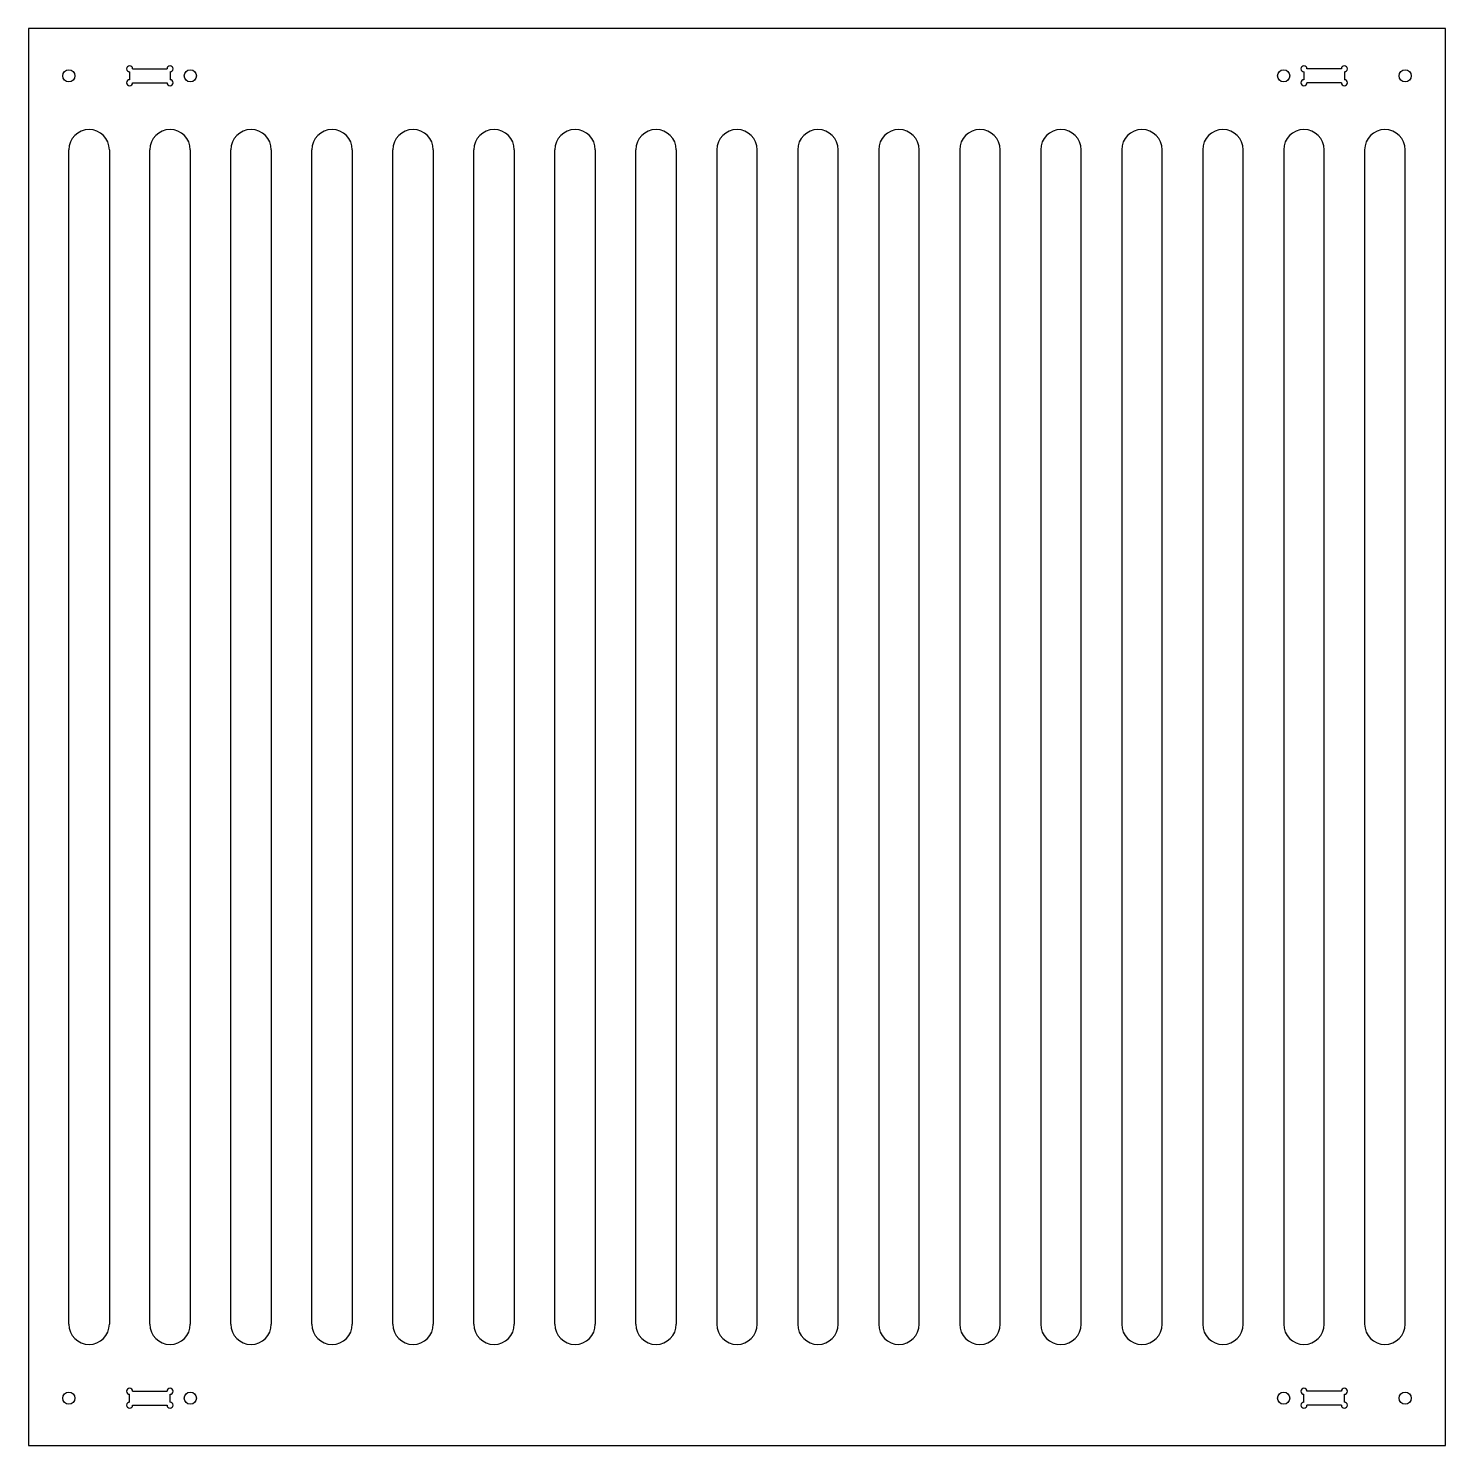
# Model space of a CAD drawing. Header units: millimetres. Extents: x -350 to 350, y -350 to 350.
import ezdxf

# ---------------------------------------------------------------- set-up
doc = ezdxf.new("R2010")
doc.units = ezdxf.units.MM

msp = doc.modelspace()

# ---------------------------------------------------------------- linework, layer by layer
at = {"color": 7, "linetype": 'Continuous', "lineweight": 25}
for p, q in [((-350, 350), (-350, -350)), ((350, 350), (-350, 350)), ((350, -350), (350, 350)), ((-298.5, 330), (-281.5, 330)), ((298.5, 330), (281.5, 330)), ((-300, 328.5), (-300, 324.642)), ((-298.5, 323.142), (-281.5, 323.142)), ((-280, 328.5), (-280, 324.642)), ((280, 328.5), (280, 324.642)), ((298.5, 323.142), (281.5, 323.142)), ((300, 328.5), (300, 324.642)), ((-330, -290), (-330, 290)), ((-310, 290), (-310, -290)), ((-290, -290), (-290, 290)), ((-270, 290), (-270, -290)), ((-250, -290), (-250, 290)), ((-230, 290), (-230, -290)), ((-210, -290), (-210, 290)), ((-190, 290), (-190, -290)), ((-170, -290), (-170, 290)), ((-150, 290), (-150, -290)), ((-130, -290), (-130, 290)), ((-110, 290), (-110, -290)), ((-90, -290), (-90, 290)), ((-70, 290), (-70, -290)), ((-50, -290), (-50, 290)), ((-30, 290), (-30, -290)), ((-10, 290), (-10, -290)), ((10, -290), (10, 290)), ((30, 290), (30, -290)), ((50, -290), (50, 290)), ((70, 290), (70, -290)), ((90, -290), (90, 290)), ((110, 290), (110, -290)), ((130, -290), (130, 290)), ((150, 290), (150, -290)), ((170, -290), (170, 290)), ((190, 290), (190, -290)), ((210, -290), (210, 290)), ((230, 290), (230, -290)), ((250, -290), (250, 290)), ((270, 290), (270, -290)), ((290, -290), (290, 290)), ((310, 290), (310, -290)), ((330, -290), (330, 290)), ((-300, -328.5), (-300, -324.642)), ((-298.5, -323.142), (-281.5, -323.142)), ((-280, -328.5), (-280, -324.642)), ((280, -328.5), (280, -324.642)), ((298.5, -323.142), (281.5, -323.142)), ((300, -328.5), (300, -324.642)), ((-298.5, -330), (-281.5, -330)), ((298.5, -330), (281.5, -330)), ((-350, -350), (350, -350))]:
    msp.add_line(p, q, dxfattribs=at)
for centre in [(-330, 326.57), (-270, 326.57), (270, 326.57), (330, 326.57), (-330, -326.57), (-270, -326.57), (270, -326.57), (330, -326.57)]:
    msp.add_circle(centre, 3, dxfattribs=at)
for centre, radius, start, end in [((-300, 330), 1.5, 0, 270), ((-280, 330), 1.5, 270, 180), ((280, 330), 1.5, 0, 270), ((300, 330), 1.5, 270, 180), ((-300, 323.142), 1.5, 90, 0), ((-280, 323.142), 1.5, 180, 90), ((280, 323.142), 1.5, 90, 0), ((300, 323.142), 1.5, 180, 90), ((-320, 290), 10, 0, 180), ((-280, 290), 10, 0, 180), ((-240, 290), 10, 0, 180), ((-200, 290), 10, 0, 180), ((-160, 290), 10, 0, 180), ((-120, 290), 10, 0, 180), ((-80, 290), 10, 0, 180), ((-40, 290), 10, 0, 180), ((0, 290), 10, 0, 180), ((40, 290), 10, 0, 180), ((80, 290), 10, 0, 180), ((120, 290), 10, 0, 180), ((160, 290), 10, 0, 180), ((200, 290), 10, 0, 180), ((240, 290), 10, 0, 180), ((280, 290), 10, 0, 180), ((320, 290), 10, 0, 180), ((-320, -290), 10, 180, 0), ((-280, -290), 10, 180, 0), ((-240, -290), 10, 180, 0), ((-200, -290), 10, 180, 0), ((-160, -290), 10, 180, 0), ((-120, -290), 10, 180, 0), ((-80, -290), 10, 180, 0), ((-40, -290), 10, 180, 0), ((0, -290), 10, 180, 0), ((40, -290), 10, 180, 0), ((80, -290), 10, 180, 0), ((120, -290), 10, 180, 0), ((160, -290), 10, 180, 0), ((200, -290), 10, 180, 0), ((240, -290), 10, 180, 0), ((280, -290), 10, 180, 0), ((320, -290), 10, 180, 0), ((-300, -323.142), 1.5, 0, 270), ((-280, -323.142), 1.5, 270, 180), ((280, -323.142), 1.5, 0, 270), ((300, -323.142), 1.5, 270, 180), ((-300, -330), 1.5, 90, 0), ((-280, -330), 1.5, 180, 90), ((280, -330), 1.5, 90, 0), ((300, -330), 1.5, 180, 90)]:
    msp.add_arc(centre, radius, start, end, dxfattribs=at)

doc.saveas('drawing.dxf')
